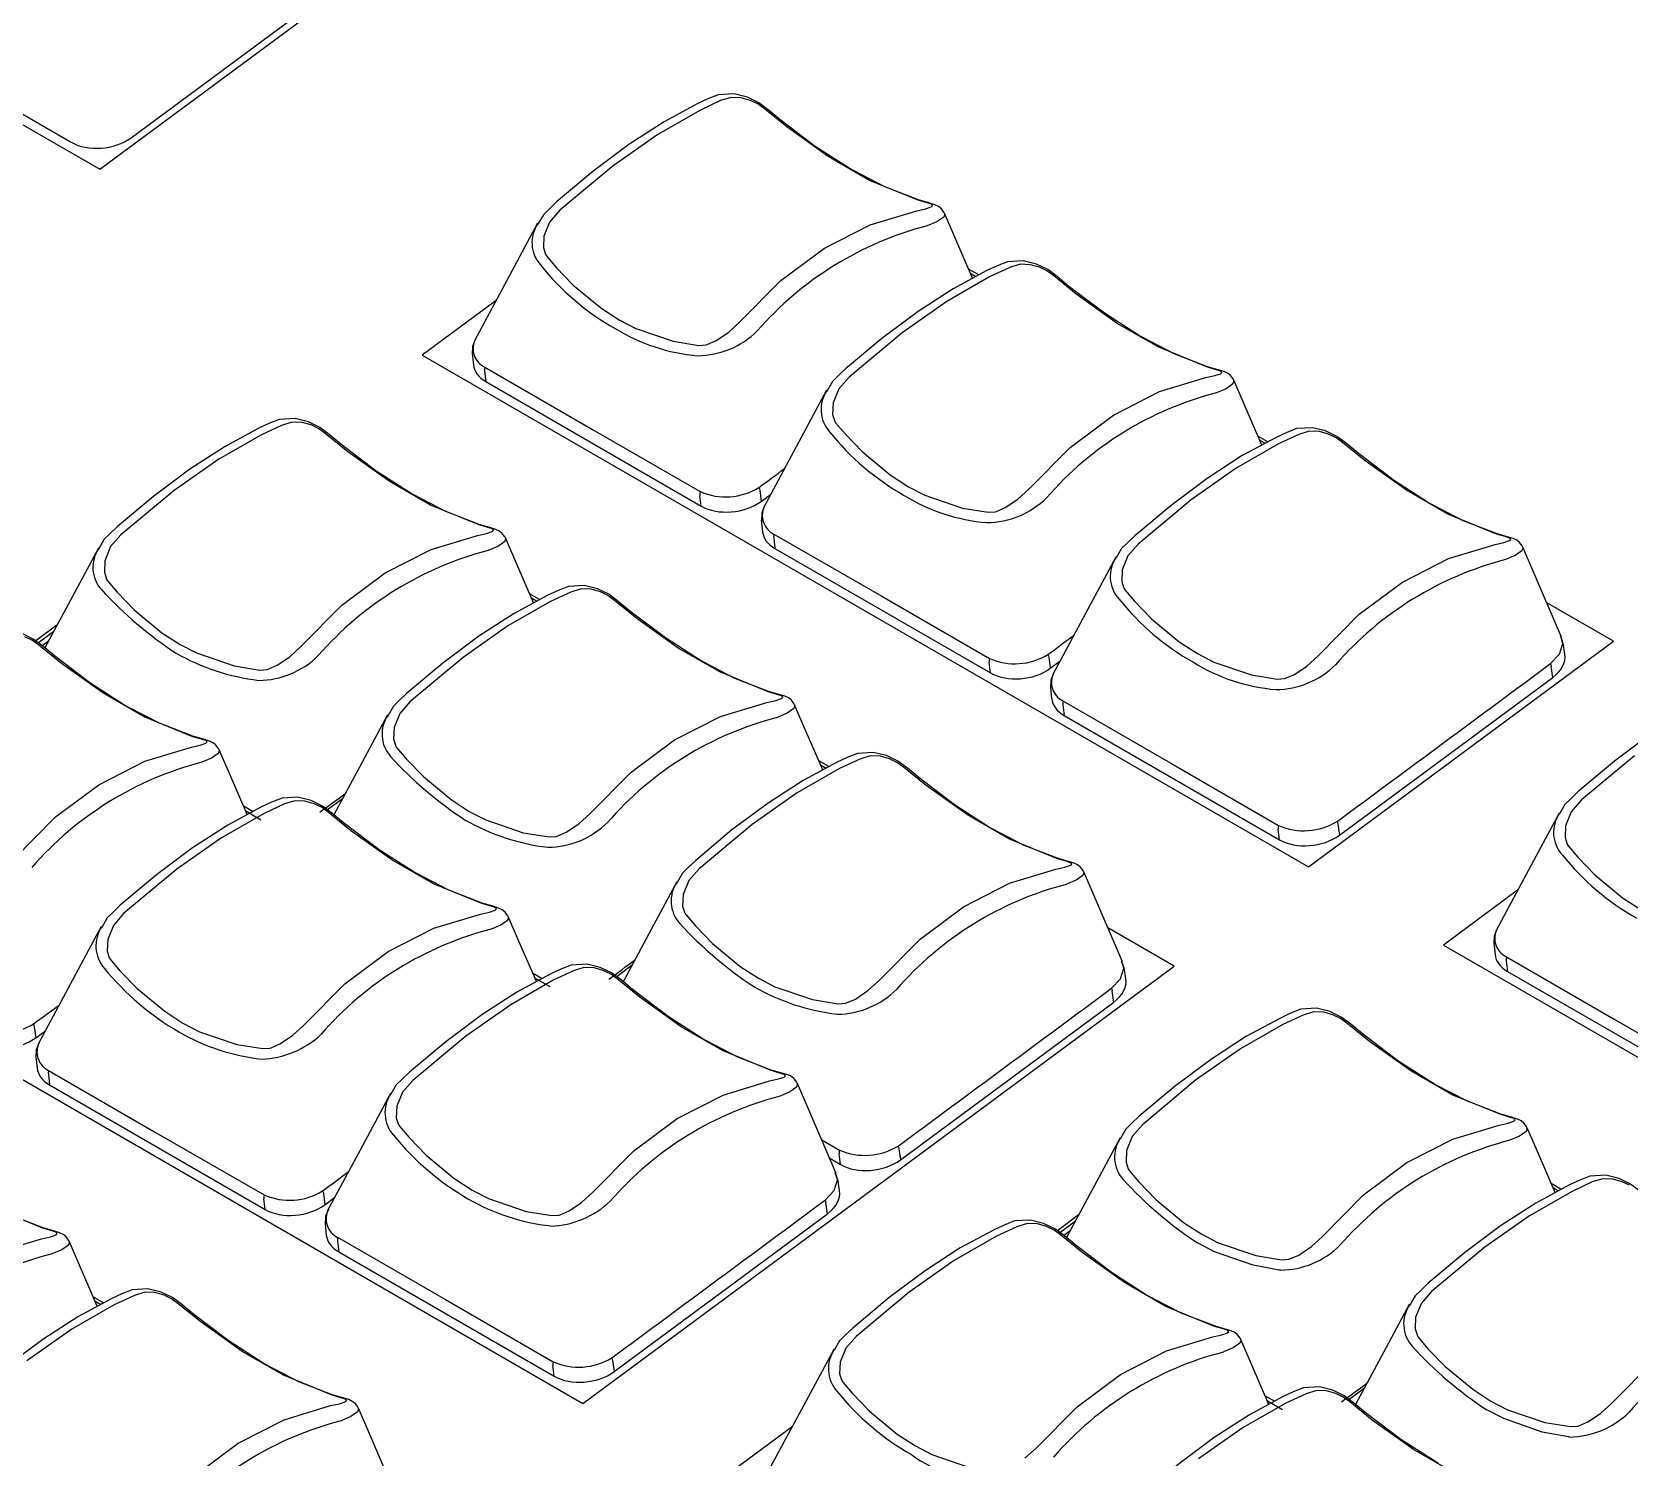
# Model space of a CAD drawing. Header units: inches. Extents: x 0.6 to 61.5, y 0.9 to 41.7.
# Drawn here: x 51.979 to 54.221, y 18.623 to 20.624 of the extents above; entities that cross this region are included whole.
import ezdxf

# ---------------------------------------------------------------- set-up
doc = ezdxf.new("R2010")
doc.units = ezdxf.units.IN
doc.header["$MEASUREMENT"] = 0
doc.layers.add('OBJECT', color=7, linetype='Continuous')

msp = doc.modelspace()

# ---------------------------------------------------------------- linework, layer by layer
at = {"layer": 'OBJECT'}
for p, q in [((51.2355, 20.915), (52.0739, 20.431)), ((51.3254, 20.8778), (52.0339, 20.4688)), ((52.0739, 20.431), (52.5021, 20.7477)), ((52.1179, 20.4753), (52.4175, 20.6969)), ((53.3079, 20.2826), (53.2938, 20.2907)), ((53.2963, 20.285), (53.3041, 20.2805)), ((52.6303, 20.2466), (52.5264, 20.1698)), ((52.5264, 20.1698), (53.7707, 19.4515)), ((52.5966, 20.1724), (52.5985, 20.1563)), ((52.6142, 20.1476), (52.6159, 20.1328)), ((52.6159, 20.1328), (52.9185, 19.9581)), ((53.7138, 20.0482), (53.6998, 20.0563)), ((53.7022, 20.0507), (53.71, 20.0462)), ((53.0005, 19.9802), (53.0025, 19.9647)), ((52.9185, 19.9581), (52.9165, 19.9731)), ((53.0025, 19.9647), (53.0159, 19.9746)), ((53.0026, 19.9381), (53.0044, 19.922)), ((53.0202, 19.9133), (53.0218, 19.8984)), ((53.0218, 19.8984), (53.3244, 19.7238)), ((52.6915, 19.8267), (52.6775, 19.8348)), ((52.6799, 19.8291), (52.6877, 19.8246)), ((54.1989, 19.7682), (54.1057, 19.822)), ((52.0139, 19.7908), (51.9841, 19.7687)), ((51.9875, 19.7662), (52.0094, 19.7824)), ((52.0018, 19.7682), (51.9932, 19.7619)), ((53.7707, 19.4515), (54.1989, 19.7682)), ((54.1269, 19.7685), (54.125, 19.7749)), ((54.1256, 19.7728), (54.1288, 19.7624)), ((54.1309, 19.7501), (54.1285, 19.766)), ((53.3244, 19.7238), (53.3225, 19.7387)), ((53.4064, 19.7459), (53.4084, 19.7303)), ((53.4084, 19.7303), (53.4219, 19.7403)), ((54.114, 19.7176), (54.1117, 19.733)), ((53.8143, 19.496), (54.114, 19.7176)), ((53.4085, 19.7037), (53.4103, 19.6877)), ((53.4261, 19.6789), (53.4278, 19.6641)), ((53.4278, 19.6641), (53.7303, 19.4894)), ((53.0974, 19.5924), (53.0834, 19.6005)), ((53.0858, 19.5948), (53.0936, 19.5903)), ((52.2757, 19.537), (52.2892, 19.5292)), ((52.3002, 19.5172), (52.279, 19.5295)), ((52.4148, 19.5471), (52.3938, 19.5316)), ((53.8123, 19.5116), (53.8143, 19.496)), ((53.7303, 19.4894), (53.7284, 19.5044)), ((54.0645, 19.4186), (53.9606, 19.3418)), ((51.508, 19.4166), (52.7523, 18.6983)), ((53.5825, 19.3123), (53.4893, 19.3661)), ((53.9606, 19.3418), (55.2049, 18.6235)), ((54.0309, 19.3444), (54.0328, 19.3284)), ((52.7523, 18.6983), (53.5825, 19.3123)), ((52.8207, 19.3128), (52.7997, 19.2972)), ((53.5105, 19.3126), (53.5086, 19.3191)), ((53.5092, 19.3169), (53.5125, 19.3065)), ((53.5145, 19.2942), (53.5122, 19.3101)), ((54.0485, 19.3196), (54.0502, 19.3048)), ((52.6816, 19.3027), (52.6951, 19.2949)), ((52.7061, 19.2829), (52.6849, 19.2951)), ((54.0502, 19.3048), (54.3528, 19.1301)), ((53.198, 19.0401), (53.4976, 19.2617)), ((53.4976, 19.2617), (53.4953, 19.2771)), ((51.9821, 19.2271), (51.9842, 19.2115)), ((51.9842, 19.2115), (51.9976, 19.2215)), ((51.9842, 19.1849), (51.9861, 19.1689)), ((52.0018, 19.1601), (52.0035, 19.1453)), ((52.0035, 19.1453), (52.3061, 18.9706)), ((53.0876, 19.0683), (53.1126, 19.0539)), ((53.0988, 19.0424), (53.114, 19.0336)), ((53.114, 19.0336), (53.112, 19.0485)), ((53.196, 19.0557), (53.198, 19.0401)), ((53.1086, 19.0153), (53.1066, 19.0218)), ((53.1072, 19.0196), (53.1105, 19.0092)), ((52.3881, 18.9928), (52.3901, 18.9772)), ((53.1125, 18.9969), (53.1102, 19.0129)), ((54.1258, 18.9987), (54.1117, 19.0068)), ((54.1142, 19.0011), (54.122, 18.9967)), ((52.3061, 18.9706), (52.3041, 18.9856)), ((52.3901, 18.9772), (52.4035, 18.9871)), ((53.0956, 18.9644), (53.0933, 18.9798)), ((52.3902, 18.9506), (52.392, 18.9345)), ((52.796, 18.7428), (53.0956, 18.9644)), ((53.4482, 18.9628), (53.4184, 18.9407)), ((53.4218, 18.9382), (53.4437, 18.9544)), ((52.4077, 18.9258), (52.4094, 18.911)), ((53.436, 18.9402), (53.4275, 18.9339)), ((52.4094, 18.911), (52.712, 18.7363)), ((52.0791, 18.8392), (52.065, 18.8473)), ((52.0675, 18.8417), (52.0753, 18.8372)), ((52.712, 18.7363), (52.71, 18.7512)), ((52.794, 18.7584), (52.796, 18.7428)), ((53.71, 18.709), (53.7235, 18.7012)), ((53.7344, 18.6892), (53.7132, 18.7015)), ((53.8491, 18.7191), (53.8281, 18.7036)), ((53.0462, 18.6655), (52.9423, 18.5886))]:
    msp.add_line(p, q, dxfattribs=at)
at = {"layer": 'OBJECT', "flags": 128}
for points in [[(52.8032, 20.2196), (52.8264, 20.2076), (52.879, 20.1896), (52.9152, 20.1837), (52.9253, 20.1845), (52.9268, 20.1849), (52.9393, 20.1904), (52.9569, 20.2022), (52.9727, 20.2166), (53.0302, 20.2748), (53.0912, 20.32), (53.1556, 20.353), (53.2209, 20.3727), (53.2334, 20.3755), (53.2413, 20.3782), (53.2432, 20.38), (53.2414, 20.3819), (53.2354, 20.3839), (53.223, 20.3875), (53.1547, 20.4154), (53.0966, 20.4489), (53.0385, 20.4903), (53.007, 20.5159), (52.9977, 20.5226), (52.9873, 20.5277), (52.9744, 20.5314), (52.9601, 20.5319), (52.9455, 20.5273), (52.9172, 20.5141), (52.8574, 20.4798), (52.7945, 20.4356), (52.72, 20.3734), (52.7055, 20.3569), (52.6975, 20.3372), (52.6968, 20.3209), (52.6999, 20.3112), (52.7011, 20.3092), (52.7147, 20.2932), (52.7388, 20.2684), (52.7776, 20.2362), (52.8032, 20.2196)], [(53.1313, 20.4295), (53.1276, 20.4314), (53.0784, 20.4631), (53.0286, 20.5009), (53.0123, 20.5145), (52.999, 20.5244), (52.9831, 20.5322), (52.9644, 20.5368), (52.9423, 20.5354), (52.9277, 20.5298), (52.9135, 20.5232), (52.8662, 20.4975), (52.8167, 20.4656), (52.766, 20.4278), (52.7151, 20.3851), (52.7047, 20.3751)], [(53.2597, 20.369), (53.2591, 20.3709), (53.2555, 20.3756), (53.2514, 20.3788), (53.2463, 20.3812), (53.238, 20.3837), (53.2232, 20.3881), (53.1762, 20.4062), (53.1313, 20.4295)], [(52.7047, 20.3751), (52.6967, 20.3672), (52.6891, 20.354)], [(53.2596, 20.369), (53.2602, 20.3683), (53.2588, 20.3639), (53.2493, 20.3573), (53.2357, 20.3515), (53.2357, 20.3515), (53.2357, 20.3515)], [(53.2993, 20.2779), (53.2745, 20.3355), (53.26, 20.3691)], [(52.6885, 20.3551), (52.6492, 20.2818), (52.5999, 20.1901)], [(53.2092, 19.9853), (53.2323, 19.9733), (53.285, 19.9552), (53.3211, 19.9494), (53.3313, 19.9502), (53.3327, 19.9506), (53.3452, 19.956), (53.3629, 19.9679), (53.3787, 19.9822), (53.4361, 20.0404), (53.4971, 20.0857), (53.5615, 20.1187), (53.6268, 20.1384), (53.6394, 20.1412), (53.6473, 20.1439), (53.6491, 20.1457), (53.6473, 20.1476), (53.6413, 20.1495), (53.6289, 20.1531), (53.5607, 20.181), (53.5025, 20.2146), (53.4445, 20.256), (53.4129, 20.2816), (53.4037, 20.2883), (53.3932, 20.2934), (53.3803, 20.297), (53.3661, 20.2976), (53.3514, 20.2929), (53.3231, 20.2798), (53.2633, 20.2455), (53.2005, 20.2013), (53.1259, 20.139), (53.1114, 20.1226), (53.1034, 20.1029), (53.1027, 20.0866), (53.1058, 20.0769), (53.107, 20.0749), (53.1207, 20.0588), (53.1448, 20.034), (53.1836, 20.0018), (53.2092, 19.9853)], [(53.5372, 20.1952), (53.5336, 20.1971), (53.4844, 20.2287), (53.4346, 20.2665), (53.4182, 20.2802), (53.405, 20.2901), (53.3891, 20.2978), (53.3704, 20.3025), (53.3482, 20.3011), (53.3337, 20.2954), (53.3195, 20.2888), (53.2721, 20.2632), (53.2227, 20.2312), (53.172, 20.1935), (53.121, 20.1508), (53.1106, 20.1407)], [(52.6015, 20.193), (52.5973, 20.1823), (52.5968, 20.1707)], [(53.6657, 20.1347), (53.665, 20.1366), (53.6614, 20.1412), (53.6573, 20.1445), (53.6523, 20.1469), (53.6439, 20.1494), (53.6291, 20.1537), (53.5821, 20.1719), (53.5372, 20.1952)], [(52.6144, 20.1532), (52.614, 20.1502), (52.6142, 20.1476)], [(52.6144, 20.1532), (52.7657, 20.0657), (52.9171, 19.9784)], [(53.1106, 20.1407), (53.1026, 20.1329), (53.095, 20.1197)], [(53.0944, 20.1207), (53.0551, 20.0475), (53.0058, 19.9558)], [(53.6656, 20.1346), (53.6662, 20.134), (53.6647, 20.1295), (53.6553, 20.1229), (53.6416, 20.1172), (53.6416, 20.1172), (53.6416, 20.1172)], [(53.7052, 20.0436), (53.6804, 20.1012), (53.6659, 20.1348)], [(52.1869, 19.7638), (52.21, 19.7518), (52.2627, 19.7337), (52.2988, 19.7279), (52.309, 19.7287), (52.3104, 19.7291), (52.3229, 19.7345), (52.3406, 19.7464), (52.3564, 19.7607), (52.4139, 19.8189), (52.4748, 19.8642), (52.5392, 19.8972), (52.6045, 19.9169), (52.6171, 19.9197), (52.625, 19.9224), (52.6269, 19.9242), (52.6251, 19.9261), (52.619, 19.928), (52.6066, 19.9316), (52.5384, 19.9595), (52.4802, 19.993), (52.4222, 20.0344), (52.3906, 20.06), (52.3814, 20.0667), (52.3709, 20.0719), (52.358, 20.0755), (52.3438, 20.0761), (52.3291, 20.0714), (52.3008, 20.0583), (52.2411, 20.024), (52.1782, 19.9798), (52.1036, 19.9175), (52.0891, 19.9011), (52.0811, 19.8814), (52.0804, 19.8651), (52.0835, 19.8554), (52.0847, 19.8533), (52.0984, 19.8373), (52.1225, 19.8125), (52.1613, 19.7803), (52.1869, 19.7638)], [(52.5149, 19.9737), (52.5113, 19.9756), (52.4621, 20.0072), (52.4123, 20.045), (52.3959, 20.0587), (52.3827, 20.0686), (52.3668, 20.0763), (52.3481, 20.081), (52.3259, 20.0796), (52.3114, 20.0739), (52.2972, 20.0673), (52.2498, 20.0417), (52.2004, 20.0097), (52.1497, 19.972), (52.0988, 19.9293), (52.0883, 19.9192)], [(53.9432, 19.9608), (53.9395, 19.9628), (53.8903, 19.9944), (53.8405, 20.0322), (53.8241, 20.0459), (53.8109, 20.0557), (53.795, 20.0635), (53.7763, 20.0681), (53.7541, 20.0668), (53.7396, 20.0611), (53.7254, 20.0545), (53.678, 20.0289), (53.6286, 19.9969), (53.5779, 19.9591), (53.527, 19.9165), (53.5166, 19.9064)], [(53.6151, 19.751), (53.6382, 19.7389), (53.6909, 19.7209), (53.727, 19.7151), (53.7372, 19.7159), (53.7386, 19.7163), (53.7511, 19.7217), (53.7688, 19.7335), (53.7846, 19.7479), (53.8421, 19.8061), (53.903, 19.8513), (53.9675, 19.8843), (54.0328, 19.9041), (54.0453, 19.9068), (54.0532, 19.9095), (54.0551, 19.9113), (54.0533, 19.9132), (54.0472, 19.9152), (54.0348, 19.9188), (53.9666, 19.9467), (53.9085, 19.9802), (53.8504, 20.0216), (53.8188, 20.0472), (53.8096, 20.0539), (53.7991, 20.059), (53.7862, 20.0627), (53.772, 20.0632), (53.7574, 20.0586), (53.729, 20.0454), (53.6693, 20.0112), (53.6064, 19.967), (53.5318, 19.9047), (53.5174, 19.8883), (53.5094, 19.8686), (53.5087, 19.8522), (53.5117, 19.8426), (53.5129, 19.8405), (53.5266, 19.8245), (53.5507, 19.7997), (53.5895, 19.7675), (53.6151, 19.751)], [(52.9171, 19.9784), (52.9165, 19.9756), (52.9165, 19.9731)], [(52.9992, 19.9841), (53, 19.9821), (53.0005, 19.9802)], [(52.6434, 19.9132), (52.6427, 19.915), (52.6391, 19.9197), (52.635, 19.9229), (52.63, 19.9254), (52.6217, 19.9279), (52.6068, 19.9322), (52.5598, 19.9504), (52.5149, 19.9737)], [(53.0074, 19.9587), (53.0033, 19.948), (53.0028, 19.9364)], [(54.0716, 19.9003), (54.0709, 19.9022), (54.0673, 19.9069), (54.0632, 19.9101), (54.0582, 19.9126), (54.0499, 19.915), (54.035, 19.9194), (53.988, 19.9375), (53.9432, 19.9608)], [(52.0883, 19.9192), (52.0803, 19.9114), (52.0727, 19.8981)], [(52.6433, 19.9131), (52.6439, 19.9125), (52.6424, 19.908), (52.633, 19.9014), (52.6193, 19.8957), (52.6193, 19.8957), (52.6193, 19.8957)], [(52.683, 19.8221), (52.6581, 19.8796), (52.6436, 19.9133)], [(53.0203, 19.9188), (53.0199, 19.9159), (53.0202, 19.9133)], [(53.0203, 19.9188), (53.1717, 19.8314), (53.323, 19.7441)], [(52.0722, 19.8992), (52.0328, 19.826), (51.9968, 19.759)], [(53.5166, 19.9064), (53.5085, 19.8986), (53.5009, 19.8853)], [(54.0715, 19.9003), (54.0721, 19.8997), (54.0706, 19.8952), (54.0612, 19.8886), (54.0475, 19.8829), (54.0475, 19.8829), (54.0475, 19.8829)], [(54.1263, 19.7742), (54.0863, 19.8668), (54.0718, 19.9004)], [(53.5004, 19.8864), (53.461, 19.8132), (53.4118, 19.7214)], [(52.9209, 19.7393), (52.9172, 19.7412), (52.868, 19.7729), (52.8182, 19.8107), (52.8018, 19.8243), (52.7886, 19.8342), (52.7727, 19.842), (52.754, 19.8466), (52.7318, 19.8453), (52.7173, 19.8396), (52.7031, 19.833), (52.6557, 19.8074), (52.6063, 19.7754), (52.5556, 19.7376), (52.5047, 19.695), (52.4943, 19.6849)], [(52.5928, 19.5294), (52.616, 19.5174), (52.6686, 19.4994), (52.7047, 19.4936), (52.7149, 19.4943), (52.7163, 19.4947), (52.7289, 19.5002), (52.7465, 19.512), (52.7623, 19.5264), (52.8198, 19.5846), (52.8807, 19.6298), (52.9452, 19.6628), (53.0105, 19.6825), (53.023, 19.6853), (53.0309, 19.688), (53.0328, 19.6898), (53.031, 19.6917), (53.0249, 19.6937), (53.0125, 19.6973), (52.9443, 19.7252), (52.8862, 19.7587), (52.8281, 19.8001), (52.7965, 19.8257), (52.7873, 19.8324), (52.7768, 19.8375), (52.7639, 19.8412), (52.7497, 19.8417), (52.7351, 19.8371), (52.7067, 19.8239), (52.647, 19.7897), (52.5841, 19.7455), (52.5095, 19.6832), (52.4951, 19.6667), (52.4871, 19.647), (52.4864, 19.6307), (52.4894, 19.621), (52.4906, 19.619), (52.5043, 19.603), (52.5284, 19.5782), (52.5672, 19.546), (52.5928, 19.5294)], [(52.113, 19.6764), (52.1093, 19.6783), (52.0601, 19.7099), (52.0103, 19.7477), (51.9939, 19.7614), (51.9807, 19.7713), (51.9648, 19.779), (51.9461, 19.7837), (51.9239, 19.7823), (51.9094, 19.7766), (51.8952, 19.77), (51.8478, 19.7444), (51.7984, 19.7124), (51.7477, 19.6747), (51.6968, 19.632), (51.6864, 19.6219)], [(51.9544, 19.4634), (52.0119, 19.5216), (52.0728, 19.5669), (52.1373, 19.5999), (52.2026, 19.6196), (52.2151, 19.6224), (52.223, 19.6251), (52.2249, 19.6269), (52.2231, 19.6288), (52.217, 19.6307), (52.2046, 19.6343), (52.1364, 19.6622), (52.0783, 19.6957), (52.0202, 19.7371), (51.9886, 19.7627), (51.9794, 19.7694), (51.9689, 19.7746)], [(54.1107, 19.7369), (54.1233, 19.7503), (54.1279, 19.7652), (54.1269, 19.7685)], [(53.0493, 19.6788), (53.0486, 19.6807), (53.045, 19.6854), (53.0409, 19.6886), (53.0359, 19.691), (53.0276, 19.6935), (53.0127, 19.6979), (52.9657, 19.716), (52.9209, 19.7393)], [(53.323, 19.7441), (53.3225, 19.7413), (53.3225, 19.7387)], [(53.4051, 19.7497), (53.4059, 19.7477), (53.4064, 19.7459)], [(54.1107, 19.7369), (54.1113, 19.7349), (54.1117, 19.733)], [(53.4133, 19.7244), (53.4092, 19.7136), (53.4087, 19.702)], [(54.5656, 19.6015), (54.5619, 19.6034), (54.5127, 19.6351), (54.4629, 19.6729), (54.4465, 19.6865), (54.4333, 19.6964), (54.4174, 19.7042), (54.3987, 19.7088), (54.3766, 19.7075), (54.362, 19.7018), (54.3478, 19.6952), (54.3005, 19.6696), (54.251, 19.6376), (54.2003, 19.5998), (54.1494, 19.5571), (54.139, 19.5471)], [(52.2414, 19.6159), (52.2407, 19.6178), (52.2371, 19.6224), (52.233, 19.6256), (52.228, 19.6281), (52.2197, 19.6306), (52.2048, 19.6349), (52.1578, 19.6531), (52.113, 19.6764)], [(52.4781, 19.6649), (52.4387, 19.5917), (52.4027, 19.5246)], [(52.4943, 19.6849), (52.4862, 19.6771), (52.4787, 19.6638)], [(53.0492, 19.6788), (53.0498, 19.6781), (53.0483, 19.6737), (53.0389, 19.6671), (53.0252, 19.6613), (53.0252, 19.6613), (53.0252, 19.6613)], [(53.0889, 19.5877), (53.064, 19.6453), (53.0495, 19.6789)], [(53.4262, 19.6845), (53.4259, 19.6816), (53.4261, 19.6789)], [(53.4262, 19.6845), (53.5776, 19.5971), (53.729, 19.5097)], [(52.2413, 19.6158), (52.2419, 19.6152), (52.2404, 19.6107), (52.231, 19.6041), (52.2173, 19.5984), (52.2173, 19.5984), (52.2173, 19.5984)], [(52.281, 19.5248), (52.2561, 19.5824), (52.2416, 19.616)], [(52.9987, 19.2951), (53.0219, 19.2831), (53.0745, 19.2651), (53.1107, 19.2592), (53.1208, 19.26), (53.1223, 19.2604), (53.1348, 19.2658), (53.1524, 19.2777), (53.1682, 19.2921), (53.2257, 19.3502), (53.2867, 19.3955), (53.3511, 19.4285), (53.4164, 19.4482), (53.4289, 19.451), (53.4368, 19.4537), (53.4387, 19.4555), (53.4369, 19.4574), (53.4309, 19.4593), (53.4185, 19.4629), (53.3502, 19.4908), (53.2921, 19.5244), (53.234, 19.5658), (53.2025, 19.5914), (53.1932, 19.5981), (53.1828, 19.6032), (53.1699, 19.6069), (53.1556, 19.6074), (53.141, 19.6027), (53.1127, 19.5896), (53.0529, 19.5553), (52.99, 19.5111), (52.9154, 19.4488), (52.901, 19.4324), (52.893, 19.4127), (52.8923, 19.3964), (52.8953, 19.3867), (52.8966, 19.3847), (52.9102, 19.3686), (52.9343, 19.3439), (52.9731, 19.3116), (52.9987, 19.2951)], [(53.3268, 19.505), (53.3231, 19.5069), (53.2739, 19.5385), (53.2241, 19.5764), (53.2078, 19.59), (53.1945, 19.5999), (53.1786, 19.6077), (53.1599, 19.6123), (53.1378, 19.6109), (53.1232, 19.6052), (53.109, 19.5986), (53.0617, 19.573), (53.0122, 19.541), (52.9615, 19.5033), (52.9106, 19.4606), (52.9002, 19.4505)], [(54.2288, 19.6076), (54.1542, 19.5454), (54.1398, 19.5289), (54.1318, 19.5092), (54.1311, 19.4929), (54.1341, 19.4832), (54.1353, 19.4812), (54.149, 19.4652), (54.1731, 19.4404), (54.2119, 19.4082), (54.2375, 19.3916)], [(52.1908, 19.2321), (52.214, 19.2201), (52.2666, 19.2021), (52.3028, 19.1963), (52.3129, 19.197), (52.3144, 19.1975), (52.3269, 19.2029), (52.3445, 19.2147), (52.3603, 19.2291), (52.4178, 19.2873), (52.4788, 19.3325), (52.5432, 19.3655), (52.6085, 19.3853), (52.621, 19.388), (52.6289, 19.3907), (52.6308, 19.3925), (52.629, 19.3944), (52.623, 19.3964), (52.6105, 19.4), (52.5423, 19.4279), (52.4842, 19.4614), (52.4261, 19.5028), (52.3946, 19.5284), (52.3853, 19.5351), (52.3749, 19.5402), (52.3619, 19.5439), (52.3477, 19.5444), (52.3331, 19.5398), (52.3047, 19.5266), (52.245, 19.4924), (52.1821, 19.4482), (52.1075, 19.3859), (52.0931, 19.3694), (52.0851, 19.3497), (52.0844, 19.3334), (52.0874, 19.3237), (52.0887, 19.3217), (52.1023, 19.3057), (52.1264, 19.2809), (52.1652, 19.2487), (52.1908, 19.2321)], [(52.5189, 19.442), (52.5152, 19.444), (52.466, 19.4756), (52.4162, 19.5134), (52.3998, 19.5271), (52.3866, 19.5369), (52.3707, 19.5447), (52.352, 19.5493), (52.3299, 19.548), (52.3153, 19.5423), (52.3011, 19.5357), (52.2538, 19.5101), (52.2043, 19.4781), (52.1536, 19.4403), (52.1027, 19.3977), (52.0923, 19.3876)], [(54.139, 19.5471), (54.1309, 19.5393), (54.1234, 19.526)], [(53.729, 19.5097), (53.7284, 19.5069), (53.7284, 19.5044)], [(53.811, 19.5154), (53.8118, 19.5134), (53.8123, 19.5116)], [(54.1228, 19.5271), (54.0835, 19.4539), (54.0342, 19.3621)], [(53.4552, 19.4445), (53.4546, 19.4464), (53.451, 19.451), (53.4468, 19.4543), (53.4418, 19.4567), (53.4335, 19.4592), (53.4186, 19.4635), (53.3717, 19.4817), (53.3268, 19.505)], [(52.6473, 19.3815), (52.6466, 19.3834), (52.6431, 19.3881), (52.6389, 19.3913), (52.6339, 19.3937), (52.6256, 19.3962), (52.6107, 19.4006), (52.5638, 19.4187), (52.5189, 19.442)], [(52.9002, 19.4505), (52.8922, 19.4427), (52.8846, 19.4295)], [(53.4551, 19.4444), (53.4557, 19.4438), (53.4543, 19.4393), (53.4448, 19.4327), (53.4312, 19.427), (53.4312, 19.427), (53.4312, 19.427)], [(53.51, 19.3183), (53.47, 19.411), (53.4554, 19.4446)], [(52.884, 19.4306), (52.8447, 19.3573), (52.8087, 19.2903)], [(52.0923, 19.3876), (52.0843, 19.3798), (52.0767, 19.3665)], [(52.6472, 19.3815), (52.6478, 19.3809), (52.6464, 19.3764), (52.6369, 19.3698), (52.6233, 19.364), (52.6233, 19.364), (52.6233, 19.364)], [(52.6869, 19.2904), (52.662, 19.348), (52.6475, 19.3816)], [(52.0761, 19.3676), (52.0368, 19.2944), (51.9875, 19.2026)], [(54.0357, 19.3651), (54.0316, 19.3543), (54.0311, 19.3427)], [(52.5967, 18.9978), (52.6199, 18.9858), (52.6725, 18.9678), (52.7087, 18.9619), (52.7189, 18.9627), (52.7203, 18.9631), (52.7328, 18.9685), (52.7505, 18.9804), (52.7663, 18.9948), (52.8237, 19.0529), (52.8847, 19.0982), (52.9491, 19.1312), (53.0144, 19.1509), (53.0269, 19.1537), (53.0348, 19.1564), (53.0367, 19.1582), (53.0349, 19.1601), (53.0289, 19.162), (53.0165, 19.1656), (52.9483, 19.1936), (52.8901, 19.2271), (52.8321, 19.2685), (52.8005, 19.2941), (52.7913, 19.3008), (52.7808, 19.3059), (52.7679, 19.3096), (52.7536, 19.3101), (52.739, 19.3055), (52.7107, 19.2923), (52.6509, 19.258), (52.5881, 19.2138), (52.5135, 19.1515), (52.499, 19.1351), (52.491, 19.1154), (52.4903, 19.0991), (52.4934, 19.0894), (52.4946, 19.0874), (52.5083, 19.0713), (52.5324, 19.0466), (52.5712, 19.0143), (52.5967, 18.9978)], [(52.9248, 19.2077), (52.9211, 19.2096), (52.872, 19.2412), (52.8221, 19.2791), (52.8058, 19.2927), (52.7926, 19.3026), (52.7766, 19.3104), (52.7579, 19.315), (52.7358, 19.3136), (52.7212, 19.3079), (52.7071, 19.3014), (52.6597, 19.2757), (52.6103, 19.2437), (52.5596, 19.206), (52.5086, 19.1633), (52.4982, 19.1532)], [(53.4943, 19.281), (53.5069, 19.2945), (53.5115, 19.3093), (53.5105, 19.3126)], [(54.0487, 19.3252), (54.0483, 19.3222), (54.0485, 19.3196)], [(54.0487, 19.3252), (54.2, 19.2377), (54.3514, 19.1504)], [(53.4943, 19.281), (53.495, 19.279), (53.4953, 19.2771)], [(53.6211, 18.9358), (53.6443, 18.9238), (53.6969, 18.9057), (53.7331, 18.8999), (53.7433, 18.9007), (53.7447, 18.9011), (53.7572, 18.9065), (53.7749, 18.9184), (53.7907, 18.9327), (53.8481, 18.9909), (53.9091, 19.0362), (53.9735, 19.0692), (54.0388, 19.0889), (54.0513, 19.0917), (54.0592, 19.0944), (54.0611, 19.0962), (54.0593, 19.0981), (54.0533, 19.1), (54.0409, 19.1036), (53.9726, 19.1315), (53.9145, 19.1651), (53.8565, 19.2065), (53.8249, 19.232), (53.8157, 19.2388), (53.8052, 19.2439), (53.7923, 19.2475), (53.778, 19.2481), (53.7634, 19.2434), (53.7351, 19.2303), (53.6753, 19.196), (53.6125, 19.1518), (53.5379, 19.0895), (53.5234, 19.0731), (53.5154, 19.0534), (53.5147, 19.0371), (53.5178, 19.0274), (53.519, 19.0254), (53.5327, 19.0093), (53.5568, 18.9845), (53.5956, 18.9523), (53.6211, 18.9358)], [(53.9492, 19.1457), (53.9455, 19.1476), (53.8964, 19.1792), (53.8465, 19.217), (53.8302, 19.2307), (53.817, 19.2406), (53.801, 19.2483), (53.7823, 19.253), (53.7602, 19.2516), (53.7456, 19.2459), (53.7315, 19.2393), (53.6841, 19.2137), (53.6347, 19.1817), (53.584, 19.144), (53.533, 19.1013), (53.5226, 19.0912)], [(51.9808, 19.2309), (51.9816, 19.2289), (51.9821, 19.2271)], [(51.9891, 19.2056), (51.9849, 19.1948), (51.9844, 19.1832)], [(53.0532, 19.1472), (53.0526, 19.1491), (53.049, 19.1538), (53.0449, 19.157), (53.0399, 19.1594), (53.0315, 19.1619), (53.0167, 19.1662), (52.9697, 19.1844), (52.9248, 19.2077)], [(52.002, 19.1657), (52.0016, 19.1628), (52.0018, 19.1601)], [(52.002, 19.1657), (52.1533, 19.0782), (52.3047, 18.9909)], [(52.4982, 19.1532), (52.4902, 19.1454), (52.4826, 19.1322)], [(52.482, 19.1333), (52.4427, 19.06), (52.3934, 18.9683)], [(53.0531, 19.1471), (53.0537, 19.1465), (53.0523, 19.142), (53.0428, 19.1355), (53.0292, 19.1297), (53.0292, 19.1297), (53.0292, 19.1297)], [(53.108, 19.021), (53.068, 19.1137), (53.0535, 19.1473)], [(54.0776, 19.0852), (54.077, 19.0871), (54.0734, 19.0917), (54.0693, 19.0949), (54.0643, 19.0974), (54.0559, 19.0999), (54.0411, 19.1042), (53.9941, 19.1224), (53.9492, 19.1457)], [(53.5226, 19.0912), (53.5146, 19.0834), (53.507, 19.0701)], [(54.0775, 19.0851), (54.0781, 19.0845), (54.0767, 19.08), (54.0672, 19.0734), (54.0536, 19.0677), (54.0536, 19.0677), (54.0536, 19.0677)], [(54.1172, 18.9941), (54.0924, 19.0517), (54.0779, 19.0853)], [(53.1947, 19.0595), (53.1955, 19.0576), (53.196, 19.0557)], [(53.5064, 19.0712), (53.4671, 18.998), (53.4311, 18.931)], [(53.1126, 19.0539), (53.112, 19.0511), (53.112, 19.0485)], [(53.0923, 18.9837), (53.105, 18.9972), (53.1096, 19.012), (53.1086, 19.0153)], [(54.2216, 19.0044), (54.2111, 19.0095), (54.1982, 19.0132), (54.184, 19.0137), (54.1693, 19.0091), (54.141, 18.9959), (54.0813, 18.9617), (54.0184, 18.9175), (53.9438, 18.8552), (53.9294, 18.8388), (53.9213, 18.8191), (53.9207, 18.8027), (53.9237, 18.793), (53.9249, 18.791), (53.9386, 18.775), (53.9627, 18.7502), (54.0015, 18.718), (54.0271, 18.7015)], [(54.3551, 18.9113), (54.3515, 18.9133), (54.3023, 18.9449), (54.2525, 18.9827), (54.2361, 18.9964), (54.2229, 19.0062), (54.207, 19.014), (54.1883, 19.0186), (54.1661, 19.0173), (54.1516, 19.0116), (54.1374, 19.005), (54.09, 18.9794), (54.0406, 18.9474), (53.9899, 18.9096), (53.939, 18.867), (53.9286, 18.8569)], [(52.3868, 18.9966), (52.3876, 18.9946), (52.3881, 18.9928)], [(52.0309, 18.9257), (52.0303, 18.9276), (52.0267, 18.9322), (52.0226, 18.9355), (52.0176, 18.9379), (52.0092, 18.9404), (51.9944, 18.9447), (51.9474, 18.9629), (51.9025, 18.9862)], [(51.9268, 18.9097), (51.9921, 18.9294), (52.0047, 18.9322), (52.0126, 18.9349), (52.0144, 18.9367), (52.0126, 18.9386), (52.0066, 18.9405), (51.9942, 18.9441), (51.926, 18.972)], [(52.3047, 18.9909), (52.3041, 18.9881), (52.3041, 18.9856)], [(52.395, 18.9712), (52.3908, 18.9605), (52.3904, 18.9489)], [(53.0923, 18.9837), (53.093, 18.9817), (53.0933, 18.9798)], [(53.3729, 18.6211), (53.3887, 18.6354), (53.4462, 18.6936), (53.5071, 18.7389), (53.5715, 18.7719), (53.6368, 18.7916), (53.6494, 18.7944), (53.6573, 18.7971), (53.6592, 18.7989), (53.6574, 18.8008), (53.6513, 18.8027), (53.6389, 18.8063), (53.5707, 18.8342), (53.5125, 18.8678), (53.4545, 18.9092), (53.4229, 18.9348), (53.4137, 18.9415), (53.4032, 18.9466), (53.3903, 18.9502), (53.3761, 18.9508), (53.3614, 18.9461), (53.3331, 18.933), (53.2734, 18.8987), (53.2105, 18.8545), (53.1359, 18.7922), (53.1214, 18.7758), (53.1134, 18.7561), (53.1127, 18.7398), (53.1158, 18.7301), (53.117, 18.7281), (53.1307, 18.712), (53.1548, 18.6872), (53.1936, 18.655), (53.2192, 18.6385)], [(53.5472, 18.8484), (53.5436, 18.8503), (53.4944, 18.8819), (53.4446, 18.9197), (53.4282, 18.9334), (53.415, 18.9433), (53.3991, 18.951), (53.3804, 18.9557), (53.3582, 18.9543), (53.3437, 18.9486), (53.3295, 18.942), (53.2821, 18.9164), (53.2327, 18.8844), (53.182, 18.8467), (53.1311, 18.804), (53.1206, 18.7939)], [(52.0309, 18.9256), (52.0314, 18.925), (52.03, 18.9205), (52.0205, 18.9139), (52.0069, 18.9082), (52.0069, 18.9082), (52.0069, 18.9082)], [(52.0705, 18.8346), (52.0457, 18.8922), (52.0312, 18.9258)], [(52.4079, 18.9314), (52.4075, 18.9284), (52.4077, 18.9258)], [(52.4079, 18.9314), (52.5592, 18.8439), (52.7106, 18.7566)], [(53.7314, 18.8853), (53.7314, 18.8853), (53.7298, 18.8855), (53.693, 18.8921), (53.6391, 18.9111), (53.6153, 18.9236)], [(52.3085, 18.7519), (52.3048, 18.7538), (52.2556, 18.7854), (52.2058, 18.8232), (52.1894, 18.8369), (52.1762, 18.8468), (52.1603, 18.8545), (52.1416, 18.8591), (52.1194, 18.8578), (52.1049, 18.8521), (52.0907, 18.8455), (52.0433, 18.8199), (51.9939, 18.7879), (51.9432, 18.7501), (51.8923, 18.7075), (51.8819, 18.6974)], [(53.9286, 18.8569), (53.9205, 18.8491), (53.9129, 18.8358)], [(52.2074, 18.5971), (52.2683, 18.6423), (52.3328, 18.6753), (52.3981, 18.6951), (52.4106, 18.6978), (52.4185, 18.7005), (52.4204, 18.7024), (52.4186, 18.7042), (52.4125, 18.7062), (52.4001, 18.7098), (52.3319, 18.7377), (52.2737, 18.7712), (52.2157, 18.8126), (52.1841, 18.8382), (52.1749, 18.8449), (52.1644, 18.85), (52.1515, 18.8537), (52.1373, 18.8542), (52.1226, 18.8496), (52.0943, 18.8364), (52.0346, 18.8022), (51.9717, 18.758)], [(53.6757, 18.7879), (53.675, 18.7898), (53.6714, 18.7944), (53.6673, 18.7977), (53.6623, 18.8001), (53.654, 18.8026), (53.6391, 18.8069), (53.5921, 18.8251), (53.5472, 18.8484)], [(53.9124, 18.8369), (53.873, 18.7637), (53.837, 18.6966)], [(53.1206, 18.7939), (53.1126, 18.7861), (53.105, 18.7729)], [(53.1045, 18.7739), (53.0651, 18.7007), (53.0158, 18.609)], [(53.6756, 18.7878), (53.6762, 18.7872), (53.6747, 18.7827), (53.6653, 18.7761), (53.6516, 18.7704), (53.6516, 18.7704), (53.6516, 18.7704)], [(53.7153, 18.6968), (53.6904, 18.7544), (53.6759, 18.788)], [(52.4369, 18.6913), (52.4362, 18.6932), (52.4326, 18.6979), (52.4285, 18.7011), (52.4235, 18.7036), (52.4152, 18.7061), (52.4003, 18.7104), (52.3533, 18.7286), (52.3085, 18.7519)], [(52.7106, 18.7566), (52.71, 18.7538), (52.71, 18.7512)], [(52.7927, 18.7622), (52.7935, 18.7603), (52.794, 18.7584)], [(54.0271, 18.7015), (54.0502, 18.6894), (54.1029, 18.6714), (54.139, 18.6656), (54.1492, 18.6664), (54.1506, 18.6668), (54.1631, 18.6722), (54.1808, 18.684), (54.1966, 18.6984), (54.2541, 18.7566)], [(53.9532, 18.6141), (53.9495, 18.616), (53.9003, 18.6476), (53.8505, 18.6854), (53.8341, 18.6991), (53.8209, 18.709), (53.805, 18.7167), (53.7863, 18.7213), (53.7641, 18.72), (53.7496, 18.7143), (53.7354, 18.7077), (53.688, 18.6821), (53.6386, 18.6501), (53.5879, 18.6123), (53.537, 18.5697), (53.5266, 18.5596)], [(53.9766, 18.5999), (53.9185, 18.6334), (53.8604, 18.6748), (53.8288, 18.7004), (53.8196, 18.7071), (53.8091, 18.7122), (53.7962, 18.7159), (53.782, 18.7164), (53.7674, 18.7118), (53.739, 18.6986), (53.6793, 18.6644), (53.6164, 18.6202)], [(52.4368, 18.6913), (52.4374, 18.6907), (52.4359, 18.6862), (52.4265, 18.6796), (52.4128, 18.6739), (52.4128, 18.6739), (52.4128, 18.6739)], [(52.4916, 18.5652), (52.4516, 18.6578), (52.4371, 18.6915)], [(54.1373, 18.651), (54.1373, 18.651), (54.1357, 18.6511), (54.0989, 18.6577), (54.0451, 18.6768), (54.0212, 18.6892)], [(53.2192, 18.6385), (53.2423, 18.6265), (53.295, 18.6084)]]:
    msp.add_lwpolyline(points, dxfattribs=at)
at = {"layer": 'OBJECT'}
for centre, radius, start, end in [((52.7275, 20.328), 0.0468, 144.9931, 222.0432), ((53.354, 19.8934), 0.4731, 104.4888, 138.9741), ((52.9744, 20.5213), 0.3604, 218.5733, 240.5769), ((52.9348, 20.429), 0.2607, 238.1987, 265.3101), ((52.9123, 20.2898), 0.1206, 270.5771, 314.6837), ((52.6271, 20.1791), 0.0289, 152.5257, 243.9022), ((53.1334, 20.0936), 0.0468, 144.9931, 222.0432), ((53.76, 19.6591), 0.4731, 104.4885, 138.9744), ((53.3804, 20.287), 0.3604, 218.5733, 240.5769), ((49.7753, 24.4016), 5.4688, 306.1213, 306.5914), ((52.9528, 20.0591), 0.0882, 246.1472, 301.7215), ((53.033, 19.9448), 0.0289, 152.5223, 243.9056), ((53.3407, 20.1947), 0.2607, 238.1987, 265.3101), ((53.3182, 20.0554), 0.1206, 270.5771, 314.6837), ((52.1111, 19.8721), 0.0468, 144.9932, 222.0431), ((52.7377, 19.4376), 0.4731, 104.4887, 138.9741), ((53.5393, 19.8593), 0.0468, 144.9931, 222.0432), ((54.1659, 19.4248), 0.4731, 104.4885, 138.9744), ((52.4826, 20.2117), 0.5501, 222.3934, 236.7567), ((53.7863, 20.0526), 0.3604, 218.5733, 240.5769), ((50.1812, 24.1673), 5.4688, 306.1213, 306.5914), ((52.3351, 20.0238), 0.3128, 240.4879, 263.0209), ((52.2959, 19.8339), 0.1206, 270.5769, 314.6839), ((53.3587, 19.8248), 0.0882, 246.1472, 301.7215), ((53.7467, 19.9603), 0.2607, 238.1987, 265.3101), ((53.7241, 19.8211), 0.1206, 270.5771, 314.6837), ((-40.7415, 147.7475), 159.3225, 306.40337, 306.53738), ((53.439, 19.7105), 0.0289, 152.5223, 243.9056), ((52.517, 19.6378), 0.0468, 144.9932, 222.0431), ((53.1436, 19.2033), 0.4731, 104.4884, 138.9744), ((52.3357, 19.1403), 0.4731, 104.4888, 138.9741), ((52.8885, 19.9773), 0.5501, 222.3934, 236.7567), ((49.1494, 23.9588), 5.485, 306.1218, 306.5906), ((52.741, 19.7895), 0.3128, 240.4879, 263.0209), ((52.7018, 19.5996), 0.1206, 270.5769, 314.6839), ((53.7646, 19.5904), 0.0882, 246.1459, 301.7216), ((54.1617, 19.5), 0.0468, 144.9894, 222.0445), ((54.4087, 19.6933), 0.3604, 218.574, 240.5761), ((52.9229, 19.4034), 0.0468, 144.9932, 222.0431), ((53.5495, 18.9689), 0.4731, 104.4884, 138.9744), ((52.1166, 19.3406), 0.0481, 146.1706, 220.8664), ((52.7416, 18.906), 0.4731, 104.4885, 138.9744), ((53.2945, 19.743), 0.5501, 222.3934, 236.7567), ((54.0614, 19.3512), 0.0289, 152.5278, 243.9028), ((52.3765, 19.5508), 0.3823, 219.2122, 239.938), ((49.5553, 23.7245), 5.485, 306.1218, 306.5906), ((53.147, 19.5551), 0.3128, 240.4879, 263.0209), ((53.1078, 19.3653), 0.1206, 270.5769, 314.6839), ((-41.311, 147.2283), 159.2437, 306.403337, 306.537414), ((48.7479, 23.6608), 5.4841, 306.122, 306.5908), ((51.9344, 19.306), 0.0882, 246.1474, 301.7213), ((52.3339, 19.4766), 0.2968, 239.8692, 263.6395), ((52.2974, 19.3083), 0.1267, 271.6759, 313.585), ((52.0147, 19.1917), 0.0289, 152.5226, 243.9052), ((52.5225, 19.1062), 0.0481, 146.1706, 220.8664), ((53.1476, 18.6716), 0.4731, 104.4885, 138.9744), ((52.7824, 19.3165), 0.3823, 219.2122, 239.938), ((53.1483, 19.1346), 0.0882, 246.1459, 301.7216), ((53.5454, 19.0441), 0.0468, 144.9894, 222.0445), ((54.1719, 18.6096), 0.4731, 104.4882, 138.974), ((49.1538, 23.4265), 5.4841, 306.122, 306.5908), ((52.3404, 19.0716), 0.0882, 246.1474, 301.7213), ((53.9169, 19.3837), 0.5502, 222.3938, 236.7564), ((52.4206, 18.9573), 0.0289, 152.5226, 243.9052), ((52.7399, 19.2423), 0.2968, 239.8692, 263.6395), ((52.7033, 19.0739), 0.1267, 271.6759, 313.585), ((-41.6567, 146.8547), 159.1489, 306.40332, 306.537476), ((52.1253, 18.4501), 0.4731, 104.4885, 138.9744), ((53.7302, 19.0059), 0.1206, 270.5675, 314.6933), ((53.9513, 18.8098), 0.0468, 144.9894, 222.0445), ((54.5779, 18.3753), 0.4731, 104.4882, 138.974), ((53.145, 18.7469), 0.0481, 146.1669, 220.8676), ((53.77, 18.3123), 0.4731, 104.4883, 138.974), ((54.3228, 19.1494), 0.5502, 222.3938, 236.7564), ((52.7463, 18.8373), 0.0882, 246.1461, 301.7214), ((50.6262, 23.0733), 5.4134, 306.1169, 306.5919), ((53.4049, 18.9572), 0.3824, 219.2129, 239.9374), ((54.1361, 18.7716), 0.1206, 270.5675, 314.6933), ((52.5312, 18.2158), 0.4731, 104.4885, 138.9744), ((53.3327, 18.7932), 0.2052, 234.4289, 269.0797)]:
    msp.add_arc(centre, radius, start, end, dxfattribs=at)
for centre, ratio, start_param, end_param in [((52.0757, 20.4997), 0.652075, 3.846758, 5.417478), ((52.6577, 20.1637), 0.651977, 3.131015, 3.846712), ((52.9603, 19.989), 0.652075, 3.846758, 5.417478), ((53.0637, 19.9294), 0.651977, 3.131015, 3.846712), ((54.0717, 19.7419), 0.651977, 5.417585, 6.293763), ((53.3662, 19.7547), 0.652075, 3.846758, 5.417478), ((53.4696, 19.695), 0.651977, 3.131015, 3.846712), ((53.7721, 19.5204), 0.652075, 3.846758, 5.417478), ((54.092, 19.3357), 0.651977, 3.131015, 3.846712), ((53.4554, 19.2861), 0.651977, 5.417585, 6.293763), ((51.9419, 19.2359), 0.652075, 3.846758, 5.417478), ((52.0453, 19.1762), 0.651977, 3.131015, 3.846712), ((53.1558, 19.0645), 0.652075, 3.846758, 5.417478), ((53.0534, 18.9888), 0.651977, 5.417585, 6.293763), ((52.3479, 19.0015), 0.652075, 3.846758, 5.417478), ((52.4512, 18.9419), 0.651977, 3.131015, 3.846712), ((52.7538, 18.7672), 0.652075, 3.846758, 5.417478)]:
    msp.add_ellipse(centre, major_axis=(0.0592, 0.0077), ratio=ratio, start_param=start_param, end_param=end_param, dxfattribs=at)

doc.saveas('drawing.dxf')
